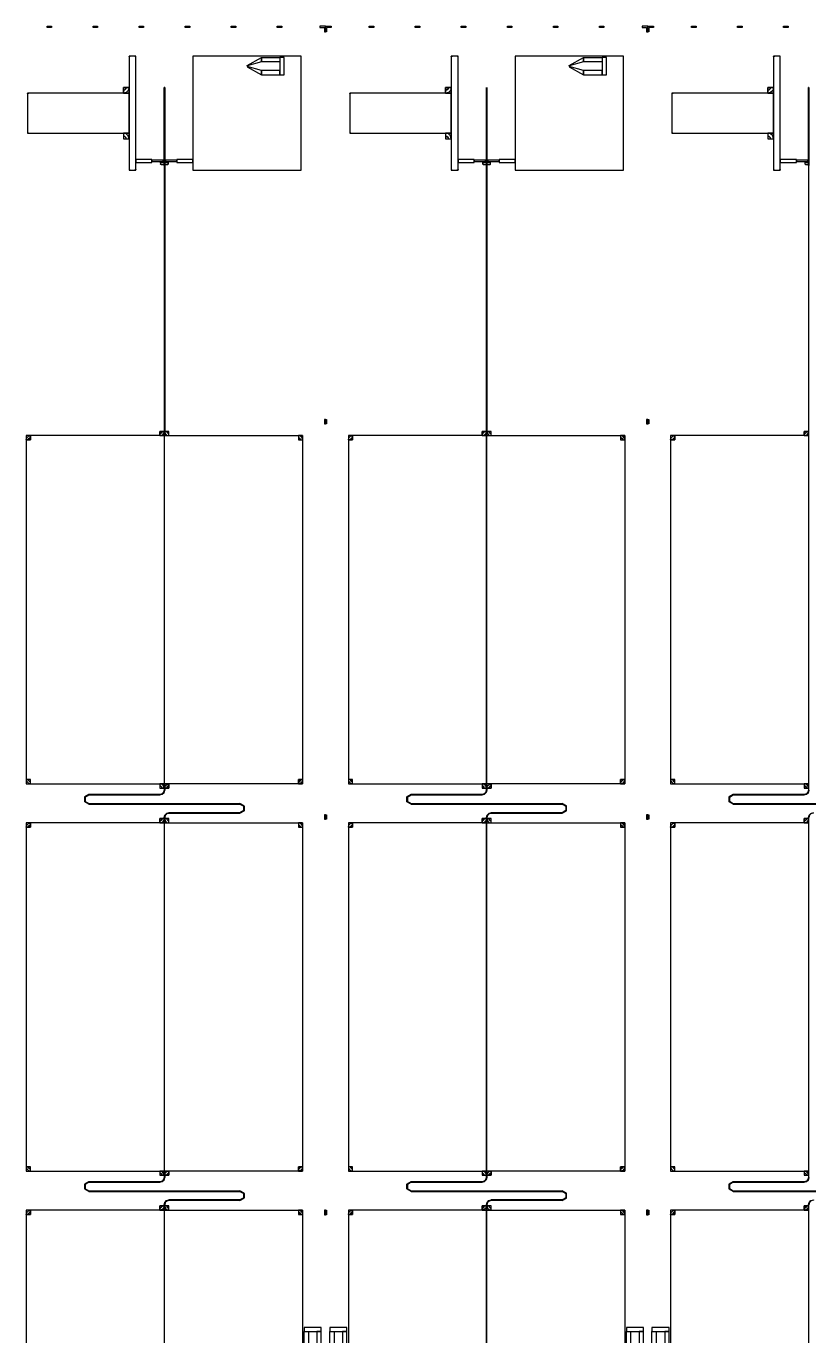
# Model space of a CAD drawing. Extents: x -50899 to 50899, y -48295 to 50898.
# Drawn here: x -13724 to 0, y 1302 to 24250 of the extents above; entities that cross this region are included whole.
import ezdxf

# ---------------------------------------------------------------- set-up
doc = ezdxf.new("R2010")
doc.units = 0

# ---------------------------------------------------------------- blocks, each defined once
blk = doc.blocks.new('C1E')
for points in [[(667, 48400), (747, 48400), (747, 48380), (667, 48380), (667, 48400)], [(1474, 48400), (1554, 48400), (1554, 48380), (1474, 48380), (1474, 48400)], [(2281, 48400), (2361, 48400), (2361, 48380), (2281, 48380), (2281, 48400)], [(3089, 48400), (3169, 48400), (3169, 48380), (3089, 48380), (3089, 48400)], [(3896, 48400), (3976, 48400), (3976, 48380), (3896, 48380), (3896, 48400)], [(4703, 48400), (4783, 48400), (4783, 48380), (4703, 48380), (4703, 48400)], [(5550, 48400), (5450, 48400), (5450, 48380), (5530, 48380), (5530, 48300), (5550, 48300), (5550, 48400)], [(2225, 47876), (2105, 47876), (2105, 45876), (2225, 45876), (2225, 47876)], [(2105, 47876), (2105, 47866), (2115, 47866), (2115, 47876), (2105, 47876)], [(2105, 47866), (2106, 47871), (2110, 47875), (2115, 47876), (2115, 47871), (2112, 47870), (2111, 47868), (2110, 47866), (2105, 47866)], [(2110, 47866), (2111, 47868), (2112, 47870), (2115, 47871), (2115, 47866), (2115, 47866), (2115, 47866), (2115, 47866), (2110, 47866)], [(2215, 47876), (2215, 47866), (2225, 47866), (2225, 47876), (2215, 47876)], [(2225, 47866), (2224, 47871), (2220, 47875), (2215, 47876), (2215, 47871), (2218, 47870), (2219, 47868), (2220, 47866), (2225, 47866)], [(2220, 47866), (2219, 47868), (2218, 47870), (2215, 47871), (2215, 47866), (2215, 47866), (2215, 47866), (2215, 47866), (2220, 47866)], [(3225, 45876), (5125, 45876), (5125, 47876), (3225, 47876), (3225, 45876)], [(4425, 47775), (4175, 47705), (4175, 47710), (4425, 47850), (4425, 47775)], [(4425, 47775), (4175, 47705), (4175, 47710), (4425, 47850), (4425, 47775)], [(4750, 47775), (4425, 47775), (4425, 47850), (4750, 47850), (4750, 47775)], [(4750, 47775), (4425, 47775), (4425, 47850), (4750, 47850), (4750, 47775)], [(4825, 47850), (4750, 47850), (4750, 47550), (4825, 47550), (4825, 47850)], [(4825, 47850), (4750, 47850), (4750, 47550), (4825, 47550), (4825, 47850)], [(4425, 47625), (4175, 47695), (4175, 47690), (4425, 47550), (4425, 47625)], [(4425, 47625), (4175, 47695), (4175, 47690), (4425, 47550), (4425, 47625)], [(4750, 47625), (4425, 47625), (4425, 47550), (4750, 47550), (4750, 47625)], [(4750, 47625), (4425, 47625), (4425, 47550), (4750, 47550), (4750, 47625)], [(2105, 47226), (2105, 47326), (2005, 47326), (2005, 47226), (2105, 47226)], [(2105, 47326), (2092, 47276), (2055, 47239), (2005, 47226), (2005, 47276), (2030, 47283), (2048, 47301), (2055, 47326), (2105, 47326)], [(2055, 47326), (2048, 47301), (2030, 47283), (2005, 47276), (2005, 47326), (2005, 47326), (2005, 47326), (2005, 47326), (2055, 47326)], [(2724, 41225), (2724, 47325), (2721, 47325), (2721, 41225), (2724, 41225)], [(2724, 47325), (2724, 45960), (2721, 45960), (2721, 47325), (2724, 47325)], [(2727, 41225), (2727, 47325), (2730, 47325), (2730, 41225), (2727, 41225)], [(2727, 47325), (2727, 45960), (2730, 45960), (2730, 47325), (2727, 47325)], [(2105, 47226), (325, 47226), (325, 46526), (2105, 46526), (2105, 47226)], [(325, 47226), (325, 47216), (335, 47216), (335, 47226), (325, 47226)], [(325, 47216), (326, 47221), (330, 47225), (335, 47226), (335, 47221), (332, 47220), (331, 47218), (330, 47216), (325, 47216)], [(330, 47216), (331, 47218), (332, 47220), (335, 47221), (335, 47216), (335, 47216), (335, 47216), (335, 47216), (330, 47216)], [(335, 46526), (335, 46536), (325, 46536), (325, 46526), (335, 46526)], [(325, 46536), (326, 46531), (330, 46527), (335, 46526), (335, 46531), (332, 46532), (331, 46534), (330, 46536), (325, 46536)], [(330, 46536), (331, 46534), (332, 46532), (335, 46531), (335, 46536), (335, 46536), (335, 46536), (335, 46536), (330, 46536)], [(2005, 46526), (2005, 46426), (2105, 46426), (2105, 46526), (2005, 46526)], [(2105, 46426), (2092, 46476), (2055, 46513), (2005, 46526), (2005, 46476), (2030, 46469), (2048, 46451), (2055, 46426), (2105, 46426)], [(2055, 46426), (2048, 46451), (2030, 46469), (2005, 46476), (2005, 46426), (2005, 46426), (2005, 46426), (2005, 46426), (2055, 46426)], [(2230, 46064), (2230, 46069), (2225, 46069), (2225, 46064), (2230, 46064)], [(2225, 46069), (2226, 46066), (2228, 46065), (2230, 46064), (2230, 46066), (2229, 46067), (2228, 46068), (2228, 46069), (2225, 46069)], [(2506, 46064), (2225, 46064), (2225, 46014), (2506, 46014), (2506, 46064)], [(2225, 46014), (2225, 46009), (2230, 46009), (2230, 46014), (2225, 46014)], [(2225, 46009), (2226, 46012), (2228, 46013), (2230, 46014), (2230, 46012), (2229, 46011), (2228, 46010), (2228, 46009), (2225, 46009)], [(2228, 46069), (2228, 46068), (2229, 46067), (2230, 46066), (2230, 46069), (2230, 46069), (2230, 46069), (2230, 46069), (2228, 46069)], [(2228, 46009), (2228, 46010), (2229, 46011), (2230, 46012), (2230, 46009), (2230, 46009), (2230, 46009), (2230, 46009), (2228, 46009)], [(2500, 46064), (2500, 46059), (2506, 46059), (2506, 46064), (2500, 46064)], [(2506, 46059), (2505, 46062), (2503, 46063), (2500, 46064), (2500, 46062), (2502, 46061), (2503, 46060), (2503, 46059), (2506, 46059)], [(2503, 46059), (2503, 46060), (2502, 46061), (2500, 46062), (2500, 46059), (2500, 46059), (2500, 46059), (2500, 46059), (2503, 46059)], [(2506, 46014), (2506, 46019), (2500, 46019), (2500, 46014), (2506, 46014)], [(2506, 46019), (2505, 46016), (2503, 46015), (2500, 46014), (2500, 46016), (2502, 46017), (2503, 46018), (2503, 46019), (2506, 46019)], [(2503, 46019), (2503, 46018), (2502, 46017), (2500, 46016), (2500, 46019), (2500, 46019), (2500, 46019), (2500, 46019), (2503, 46019)], [(2510, 46050), (2510, 46055), (2506, 46055), (2506, 46050), (2510, 46050)], [(2506, 46055), (2506, 46052), (2508, 46051), (2510, 46050), (2510, 46052), (2509, 46053), (2508, 46054), (2508, 46055), (2506, 46055)], [(2706, 46050), (2506, 46050), (2506, 46028), (2706, 46028), (2706, 46050)], [(2506, 46028), (2506, 46023), (2510, 46023), (2510, 46028), (2506, 46028)], [(2506, 46023), (2506, 46026), (2508, 46027), (2510, 46028), (2510, 46026), (2509, 46025), (2508, 46024), (2508, 46023), (2506, 46023)], [(2508, 46055), (2508, 46054), (2509, 46053), (2510, 46052), (2510, 46055), (2510, 46055), (2510, 46055), (2510, 46055), (2508, 46055)], [(2508, 46023), (2508, 46024), (2509, 46025), (2510, 46026), (2510, 46023), (2510, 46023), (2510, 46023), (2510, 46023), (2508, 46023)], [(2657, 46005), (2659, 46014), (2665, 46020), (2674, 46022), (2674, 46020), (2666, 46018), (2661, 46013), (2659, 46005), (2657, 46005)], [(2660, 45990), (2660, 46005), (2657, 46005), (2657, 45990), (2660, 45990)], [(2674, 45974), (2665, 45976), (2659, 45982), (2657, 45990), (2659, 45990), (2661, 45983), (2666, 45977), (2674, 45975), (2674, 45974)], [(2659, 46005), (2661, 46013), (2666, 46018), (2674, 46020), (2674, 46019), (2667, 46017), (2662, 46012), (2660, 46005), (2659, 46005)], [(2674, 45975), (2666, 45977), (2661, 45983), (2659, 45990), (2660, 45990), (2662, 45984), (2667, 45979), (2674, 45977), (2674, 45975)], [(2674, 46019), (2725, 46019), (2725, 46022), (2674, 46022), (2674, 46019)], [(2707, 45977), (2674, 45977), (2674, 45974), (2707, 45974), (2707, 45977)], [(2724, 45960), (2721, 45969), (2715, 45975), (2707, 45977), (2707, 45975), (2715, 45973), (2720, 45968), (2722, 45960), (2724, 45960)], [(2722, 45960), (2720, 45968), (2715, 45973), (2707, 45975), (2707, 45974), (2714, 45972), (2719, 45967), (2721, 45960), (2722, 45960)], [(2725, 46019), (2777, 46019), (2777, 46022), (2725, 46022), (2725, 46019)], [(2727, 45960), (2729, 45969), (2735, 45975), (2743, 45977), (2743, 45975), (2736, 45973), (2730, 45968), (2728, 45960), (2727, 45960)], [(2728, 45960), (2730, 45968), (2736, 45973), (2743, 45975), (2743, 45974), (2736, 45972), (2731, 45967), (2730, 45960), (2728, 45960)], [(2743, 45974), (2777, 45974), (2777, 45977), (2743, 45977), (2743, 45974)], [(2744, 46028), (2944, 46028), (2944, 46050), (2744, 46050), (2744, 46028)], [(2793, 46005), (2791, 46014), (2785, 46020), (2777, 46022), (2777, 46020), (2784, 46018), (2789, 46013), (2792, 46005), (2793, 46005)], [(2792, 46005), (2789, 46013), (2784, 46018), (2777, 46020), (2777, 46019), (2783, 46017), (2788, 46012), (2790, 46005), (2792, 46005)], [(2777, 45974), (2785, 45976), (2791, 45982), (2793, 45990), (2792, 45990), (2789, 45983), (2784, 45977), (2777, 45975), (2777, 45974)], [(2777, 45975), (2784, 45977), (2789, 45983), (2792, 45990), (2790, 45990), (2788, 45984), (2783, 45979), (2777, 45977), (2777, 45975)], [(2793, 45990), (2793, 46005), (2790, 46005), (2790, 45990), (2793, 45990)], [(2944, 46014), (3225, 46014), (3225, 46064), (2944, 46064), (2944, 46014)], [(2115, 45876), (2115, 45886), (2105, 45886), (2105, 45876), (2115, 45876)], [(2105, 45886), (2106, 45881), (2110, 45877), (2115, 45876), (2115, 45881), (2112, 45882), (2111, 45884), (2110, 45886), (2105, 45886)], [(2110, 45886), (2111, 45884), (2112, 45882), (2115, 45881), (2115, 45886), (2115, 45886), (2115, 45886), (2115, 45886), (2110, 45886)], [(2225, 45876), (2225, 45886), (2215, 45886), (2215, 45876), (2225, 45876)], [(2225, 45886), (2224, 45881), (2220, 45877), (2215, 45876), (2215, 45881), (2218, 45882), (2219, 45884), (2220, 45886), (2225, 45886)], [(2220, 45886), (2219, 45884), (2218, 45882), (2215, 45881), (2215, 45886), (2215, 45886), (2215, 45886), (2215, 45886), (2220, 45886)], [(5550, 41431), (5550, 41511), (5530, 41511), (5530, 41431), (5550, 41431)], [(2724, 35125), (2724, 41225), (301, 41225), (301, 35125), (2724, 35125)], [(301, 41225), (301, 41150), (376, 41150), (376, 41225), (301, 41225)], [(301, 41150), (311, 41187), (339, 41215), (376, 41225), (376, 41187), (357, 41182), (344, 41168), (339, 41150), (301, 41150)], [(339, 41150), (344, 41168), (357, 41182), (376, 41187), (376, 41150), (376, 41150), (376, 41150), (376, 41150), (339, 41150)], [(2721, 41225), (2721, 41300), (2646, 41300), (2646, 41225), (2721, 41225)], [(2721, 41300), (2710, 41262), (2683, 41235), (2646, 41225), (2646, 41262), (2664, 41267), (2678, 41281), (2683, 41300), (2721, 41300)], [(2683, 41300), (2678, 41281), (2664, 41267), (2646, 41262), (2646, 41300), (2646, 41300), (2646, 41300), (2646, 41300), (2683, 41300)], [(2727, 35125), (2727, 41225), (5149, 41225), (5149, 35125), (2727, 35125)], [(2805, 41225), (2805, 41300), (2730, 41300), (2730, 41225), (2805, 41225)], [(2730, 41300), (2740, 41262), (2767, 41235), (2805, 41225), (2805, 41262), (2786, 41267), (2772, 41281), (2767, 41300), (2730, 41300)], [(2767, 41300), (2772, 41281), (2786, 41267), (2805, 41262), (2805, 41300), (2805, 41300), (2805, 41300), (2805, 41300), (2767, 41300)], [(5074, 41225), (5074, 41150), (5149, 41150), (5149, 41225), (5074, 41225)], [(5149, 41150), (5139, 41187), (5112, 41215), (5074, 41225), (5074, 41187), (5093, 41182), (5106, 41168), (5112, 41150), (5149, 41150)], [(5112, 41150), (5106, 41168), (5093, 41182), (5074, 41187), (5074, 41150), (5074, 41150), (5074, 41150), (5074, 41150), (5112, 41150)], [(376, 35125), (376, 35200), (301, 35200), (301, 35125), (376, 35125)], [(301, 35200), (311, 35162), (339, 35135), (376, 35125), (376, 35162), (357, 35167), (344, 35181), (339, 35200), (301, 35200)], [(339, 35200), (344, 35181), (357, 35167), (376, 35162), (376, 35200), (376, 35200), (376, 35200), (376, 35200), (339, 35200)], [(2646, 35125), (2646, 35050), (2721, 35050), (2721, 35125), (2646, 35125)], [(2721, 35050), (2710, 35087), (2683, 35115), (2646, 35125), (2646, 35087), (2664, 35082), (2678, 35068), (2683, 35050), (2721, 35050)], [(2724, 35014), (2724, 35125), (2721, 35125), (2721, 35014), (2724, 35014)], [(2727, 35014), (2727, 35125), (2730, 35125), (2730, 35014), (2727, 35014)], [(2730, 35125), (2730, 35050), (2805, 35050), (2805, 35125), (2730, 35125)], [(2730, 35050), (2740, 35087), (2767, 35115), (2805, 35125), (2805, 35087), (2786, 35082), (2772, 35068), (2767, 35050), (2730, 35050)], [(5149, 35125), (5149, 35200), (5074, 35200), (5074, 35125), (5149, 35125)], [(5149, 35200), (5139, 35162), (5112, 35135), (5074, 35125), (5074, 35162), (5093, 35167), (5106, 35181), (5112, 35200), (5149, 35200)], [(5112, 35200), (5106, 35181), (5093, 35167), (5074, 35162), (5074, 35200), (5074, 35200), (5074, 35200), (5074, 35200), (5112, 35200)], [(1400, 34769), (1327, 34811), (1327, 34896), (1400, 34938), (1400, 34935), (1329, 34894), (1329, 34813), (1400, 34772), (1400, 34769)], [(1400, 34775), (1332, 34814), (1332, 34893), (1400, 34932), (1400, 34929), (1335, 34891), (1335, 34816), (1400, 34778), (1400, 34775)], [(1400, 34935), (2645, 34935), (2645, 34938), (1400, 34938), (1400, 34935)], [(1400, 34932), (2645, 34932), (2645, 34929), (1400, 34929), (1400, 34932)], [(2645, 34929), (2687, 34941), (2718, 34971), (2730, 35014), (2727, 35014), (2716, 34973), (2686, 34943), (2645, 34932), (2645, 34929)], [(2645, 34935), (2684, 34946), (2713, 34974), (2724, 35014), (2721, 35014), (2710, 34976), (2683, 34948), (2645, 34938), (2645, 34935)], [(2683, 35050), (2678, 35068), (2664, 35082), (2646, 35087), (2646, 35050), (2646, 35050), (2646, 35050), (2646, 35050), (2683, 35050)], [(2767, 35050), (2772, 35068), (2786, 35082), (2805, 35087), (2805, 35050), (2805, 35050), (2805, 35050), (2805, 35050), (2767, 35050)], [(4050, 34775), (1400, 34775), (1400, 34778), (4050, 34778), (4050, 34775)], [(4050, 34772), (1400, 34772), (1400, 34769), (4050, 34769), (4050, 34772)], [(4050, 34609), (4123, 34651), (4123, 34736), (4050, 34778), (4050, 34775), (4121, 34734), (4121, 34653), (4050, 34612), (4050, 34609)], [(4050, 34615), (4118, 34654), (4118, 34733), (4050, 34772), (4050, 34769), (4115, 34731), (4115, 34656), (4050, 34618), (4050, 34615)], [(2724, 28339), (2724, 34439), (301, 34439), (301, 28339), (2724, 28339)], [(301, 34439), (301, 34364), (376, 34364), (376, 34439), (301, 34439)], [(301, 34364), (311, 34401), (339, 34429), (376, 34439), (376, 34401), (357, 34396), (344, 34382), (339, 34364), (301, 34364)], [(2721, 34439), (2721, 34514), (2646, 34514), (2646, 34439), (2721, 34439)], [(2721, 34514), (2710, 34476), (2683, 34449), (2646, 34439), (2646, 34476), (2664, 34481), (2678, 34495), (2683, 34514), (2721, 34514)], [(2683, 34514), (2678, 34495), (2664, 34481), (2646, 34476), (2646, 34514), (2646, 34514), (2646, 34514), (2646, 34514), (2683, 34514)], [(2721, 34534), (2732, 34576), (2763, 34607), (2805, 34618), (2805, 34615), (2764, 34604), (2734, 34574), (2724, 34534), (2721, 34534)], [(2724, 34439), (2724, 34534), (2721, 34534), (2721, 34439), (2724, 34439)], [(2727, 34534), (2737, 34573), (2766, 34602), (2805, 34612), (2805, 34609), (2767, 34599), (2740, 34571), (2730, 34534), (2727, 34534)], [(2727, 34439), (2727, 34534), (2730, 34534), (2730, 34439), (2727, 34439)], [(2727, 28339), (2727, 34439), (5149, 34439), (5149, 28339), (2727, 28339)], [(2805, 34439), (2805, 34514), (2730, 34514), (2730, 34439), (2805, 34439)], [(2730, 34514), (2740, 34476), (2767, 34449), (2805, 34439), (2805, 34476), (2786, 34481), (2772, 34495), (2767, 34514), (2730, 34514)], [(2767, 34514), (2772, 34495), (2786, 34481), (2805, 34476), (2805, 34514), (2805, 34514), (2805, 34514), (2805, 34514), (2767, 34514)], [(2805, 34615), (4050, 34615), (4050, 34618), (2805, 34618), (2805, 34615)], [(2805, 34612), (4050, 34612), (4050, 34609), (2805, 34609), (2805, 34612)], [(5074, 34439), (5074, 34364), (5149, 34364), (5149, 34439), (5074, 34439)], [(5149, 34364), (5139, 34401), (5112, 34429), (5074, 34439), (5074, 34401), (5093, 34396), (5106, 34382), (5112, 34364), (5149, 34364)], [(5550, 34503), (5550, 34583), (5530, 34583), (5530, 34503), (5550, 34503)], [(339, 34364), (344, 34382), (357, 34396), (376, 34401), (376, 34364), (376, 34364), (376, 34364), (376, 34364), (339, 34364)], [(5112, 34364), (5106, 34382), (5093, 34396), (5074, 34401), (5074, 34364), (5074, 34364), (5074, 34364), (5074, 34364), (5112, 34364)], [(376, 28339), (376, 28414), (301, 28414), (301, 28339), (376, 28339)], [(301, 28414), (311, 28376), (339, 28349), (376, 28339), (376, 28376), (357, 28381), (344, 28395), (339, 28414), (301, 28414)], [(339, 28414), (344, 28395), (357, 28381), (376, 28376), (376, 28414), (376, 28414), (376, 28414), (376, 28414), (339, 28414)], [(2645, 28143), (2687, 28155), (2718, 28185), (2730, 28228), (2727, 28228), (2716, 28187), (2686, 28157), (2645, 28146), (2645, 28143)], [(2645, 28149), (2684, 28160), (2713, 28188), (2724, 28228), (2721, 28228), (2710, 28190), (2683, 28162), (2645, 28152), (2645, 28149)], [(2646, 28339), (2646, 28264), (2721, 28264), (2721, 28339), (2646, 28339)], [(2721, 28264), (2710, 28301), (2683, 28329), (2646, 28339), (2646, 28301), (2664, 28296), (2678, 28282), (2683, 28264), (2721, 28264)], [(2683, 28264), (2678, 28282), (2664, 28296), (2646, 28301), (2646, 28264), (2646, 28264), (2646, 28264), (2646, 28264), (2683, 28264)], [(2724, 28228), (2724, 28339), (2721, 28339), (2721, 28228), (2724, 28228)], [(2727, 28228), (2727, 28339), (2730, 28339), (2730, 28228), (2727, 28228)], [(2730, 28339), (2730, 28264), (2805, 28264), (2805, 28339), (2730, 28339)], [(2730, 28264), (2740, 28301), (2767, 28329), (2805, 28339), (2805, 28301), (2786, 28296), (2772, 28282), (2767, 28264), (2730, 28264)], [(2767, 28264), (2772, 28282), (2786, 28296), (2805, 28301), (2805, 28264), (2805, 28264), (2805, 28264), (2805, 28264), (2767, 28264)], [(5149, 28339), (5149, 28414), (5074, 28414), (5074, 28339), (5149, 28339)], [(5149, 28414), (5139, 28376), (5112, 28349), (5074, 28339), (5074, 28376), (5093, 28381), (5106, 28395), (5112, 28414), (5149, 28414)], [(5112, 28414), (5106, 28395), (5093, 28381), (5074, 28376), (5074, 28414), (5074, 28414), (5074, 28414), (5074, 28414), (5112, 28414)], [(1400, 27983), (1327, 28025), (1327, 28110), (1400, 28152), (1400, 28149), (1329, 28108), (1329, 28027), (1400, 27986), (1400, 27983)], [(1400, 27989), (1332, 28028), (1332, 28107), (1400, 28146), (1400, 28143), (1335, 28105), (1335, 28030), (1400, 27992), (1400, 27989)], [(1400, 28149), (2645, 28149), (2645, 28152), (1400, 28152), (1400, 28149)], [(1400, 28146), (2645, 28146), (2645, 28143), (1400, 28143), (1400, 28146)], [(4050, 27989), (1400, 27989), (1400, 27992), (4050, 27992), (4050, 27989)], [(4050, 27986), (1400, 27986), (1400, 27983), (4050, 27983), (4050, 27986)], [(2721, 27748), (2732, 27790), (2763, 27821), (2805, 27832), (2805, 27829), (2764, 27818), (2734, 27788), (2724, 27748), (2721, 27748)], [(2727, 27748), (2737, 27787), (2766, 27816), (2805, 27826), (2805, 27823), (2767, 27813), (2740, 27785), (2730, 27748), (2727, 27748)], [(2805, 27829), (4050, 27829), (4050, 27832), (2805, 27832), (2805, 27829)], [(2805, 27826), (4050, 27826), (4050, 27823), (2805, 27823), (2805, 27826)], [(4050, 27823), (4123, 27865), (4123, 27950), (4050, 27992), (4050, 27989), (4121, 27948), (4121, 27867), (4050, 27826), (4050, 27823)], [(4050, 27829), (4118, 27868), (4118, 27947), (4050, 27986), (4050, 27983), (4115, 27945), (4115, 27870), (4050, 27832), (4050, 27829)], [(2724, 21553), (2724, 27653), (301, 27653), (301, 21553), (2724, 21553)], [(301, 27653), (301, 27578), (376, 27578), (376, 27653), (301, 27653)], [(301, 27578), (311, 27615), (339, 27643), (376, 27653), (376, 27615), (357, 27610), (344, 27596), (339, 27578), (301, 27578)], [(339, 27578), (344, 27596), (357, 27610), (376, 27615), (376, 27578), (376, 27578), (376, 27578), (376, 27578), (339, 27578)], [(2721, 27653), (2721, 27728), (2646, 27728), (2646, 27653), (2721, 27653)], [(2721, 27728), (2710, 27690), (2683, 27663), (2646, 27653), (2646, 27690), (2664, 27695), (2678, 27709), (2683, 27728), (2721, 27728)], [(2683, 27728), (2678, 27709), (2664, 27695), (2646, 27690), (2646, 27728), (2646, 27728), (2646, 27728), (2646, 27728), (2683, 27728)], [(2724, 27653), (2724, 27748), (2721, 27748), (2721, 27653), (2724, 27653)], [(2727, 27653), (2727, 27748), (2730, 27748), (2730, 27653), (2727, 27653)], [(2727, 21553), (2727, 27653), (5149, 27653), (5149, 21553), (2727, 21553)], [(2805, 27653), (2805, 27728), (2730, 27728), (2730, 27653), (2805, 27653)], [(2730, 27728), (2740, 27690), (2767, 27663), (2805, 27653), (2805, 27690), (2786, 27695), (2772, 27709), (2767, 27728), (2730, 27728)], [(2767, 27728), (2772, 27709), (2786, 27695), (2805, 27690), (2805, 27728), (2805, 27728), (2805, 27728), (2805, 27728), (2767, 27728)], [(5074, 27653), (5074, 27578), (5149, 27578), (5149, 27653), (5074, 27653)], [(5149, 27578), (5139, 27615), (5112, 27643), (5074, 27653), (5074, 27615), (5093, 27610), (5106, 27596), (5112, 27578), (5149, 27578)], [(5112, 27578), (5106, 27596), (5093, 27610), (5074, 27615), (5074, 27578), (5074, 27578), (5074, 27578), (5074, 27578), (5112, 27578)], [(5550, 27574), (5550, 27654), (5530, 27654), (5530, 27574), (5550, 27574)], [(5175, 25600), (5175, 25525), (5475, 25525), (5475, 25600), (5175, 25600)], [(5175, 25600), (5175, 25525), (5475, 25525), (5475, 25600), (5175, 25600)], [(5250, 25525), (5250, 25200), (5175, 25200), (5175, 25525), (5250, 25525)], [(5250, 25525), (5250, 25200), (5175, 25200), (5175, 25525), (5250, 25525)], [(5400, 25525), (5400, 25200), (5475, 25200), (5475, 25525), (5400, 25525)], [(5400, 25525), (5400, 25200), (5475, 25200), (5475, 25525), (5400, 25525)]]:
    blk.add_lwpolyline(points)
blk = doc.blocks.new('C1F')
for points in [[(-100, 48400), (0, 48400), (0, 48380), (-80, 48380), (-80, 48300), (-100, 48300), (-100, 48400)], [(667, 48400), (747, 48400), (747, 48380), (667, 48380), (667, 48400)], [(1474, 48400), (1554, 48400), (1554, 48380), (1474, 48380), (1474, 48400)], [(2281, 48400), (2361, 48400), (2361, 48380), (2281, 48380), (2281, 48400)], [(3089, 48400), (3169, 48400), (3169, 48380), (3089, 48380), (3089, 48400)], [(3896, 48400), (3976, 48400), (3976, 48380), (3896, 48380), (3896, 48400)], [(4703, 48400), (4783, 48400), (4783, 48380), (4703, 48380), (4703, 48400)], [(5550, 48400), (5450, 48400), (5450, 48380), (5530, 48380), (5530, 48300), (5550, 48300), (5550, 48400)], [(2225, 47876), (2105, 47876), (2105, 45876), (2225, 45876), (2225, 47876)], [(2105, 47876), (2105, 47866), (2115, 47866), (2115, 47876), (2105, 47876)], [(2105, 47866), (2106, 47871), (2110, 47875), (2115, 47876), (2115, 47871), (2112, 47870), (2111, 47868), (2110, 47866), (2105, 47866)], [(2110, 47866), (2111, 47868), (2112, 47870), (2115, 47871), (2115, 47866), (2115, 47866), (2115, 47866), (2115, 47866), (2110, 47866)], [(2215, 47876), (2215, 47866), (2225, 47866), (2225, 47876), (2215, 47876)], [(2225, 47866), (2224, 47871), (2220, 47875), (2215, 47876), (2215, 47871), (2218, 47870), (2219, 47868), (2220, 47866), (2225, 47866)], [(2220, 47866), (2219, 47868), (2218, 47870), (2215, 47871), (2215, 47866), (2215, 47866), (2215, 47866), (2215, 47866), (2220, 47866)], [(3225, 45876), (5125, 45876), (5125, 47876), (3225, 47876), (3225, 45876)], [(4425, 47775), (4175, 47705), (4175, 47710), (4425, 47850), (4425, 47775)], [(4425, 47775), (4175, 47705), (4175, 47710), (4425, 47850), (4425, 47775)], [(4750, 47775), (4425, 47775), (4425, 47850), (4750, 47850), (4750, 47775)], [(4750, 47775), (4425, 47775), (4425, 47850), (4750, 47850), (4750, 47775)], [(4825, 47850), (4750, 47850), (4750, 47550), (4825, 47550), (4825, 47850)], [(4825, 47850), (4750, 47850), (4750, 47550), (4825, 47550), (4825, 47850)], [(4425, 47625), (4175, 47695), (4175, 47690), (4425, 47550), (4425, 47625)], [(4425, 47625), (4175, 47695), (4175, 47690), (4425, 47550), (4425, 47625)], [(4750, 47625), (4425, 47625), (4425, 47550), (4750, 47550), (4750, 47625)], [(4750, 47625), (4425, 47625), (4425, 47550), (4750, 47550), (4750, 47625)], [(2105, 47226), (2105, 47326), (2005, 47326), (2005, 47226), (2105, 47226)], [(2105, 47326), (2092, 47276), (2055, 47239), (2005, 47226), (2005, 47276), (2030, 47283), (2048, 47301), (2055, 47326), (2105, 47326)], [(2055, 47326), (2048, 47301), (2030, 47283), (2005, 47276), (2005, 47326), (2005, 47326), (2005, 47326), (2005, 47326), (2055, 47326)], [(2724, 41225), (2724, 47325), (2721, 47325), (2721, 41225), (2724, 41225)], [(2724, 47325), (2724, 45960), (2721, 45960), (2721, 47325), (2724, 47325)], [(2727, 41225), (2727, 47325), (2730, 47325), (2730, 41225), (2727, 41225)], [(2727, 47325), (2727, 45960), (2730, 45960), (2730, 47325), (2727, 47325)], [(2105, 47226), (325, 47226), (325, 46526), (2105, 46526), (2105, 47226)], [(325, 47226), (325, 47216), (335, 47216), (335, 47226), (325, 47226)], [(325, 47216), (326, 47221), (330, 47225), (335, 47226), (335, 47221), (332, 47220), (331, 47218), (330, 47216), (325, 47216)], [(330, 47216), (331, 47218), (332, 47220), (335, 47221), (335, 47216), (335, 47216), (335, 47216), (335, 47216), (330, 47216)], [(335, 46526), (335, 46536), (325, 46536), (325, 46526), (335, 46526)], [(325, 46536), (326, 46531), (330, 46527), (335, 46526), (335, 46531), (332, 46532), (331, 46534), (330, 46536), (325, 46536)], [(330, 46536), (331, 46534), (332, 46532), (335, 46531), (335, 46536), (335, 46536), (335, 46536), (335, 46536), (330, 46536)], [(2005, 46526), (2005, 46426), (2105, 46426), (2105, 46526), (2005, 46526)], [(2105, 46426), (2092, 46476), (2055, 46513), (2005, 46526), (2005, 46476), (2030, 46469), (2048, 46451), (2055, 46426), (2105, 46426)], [(2055, 46426), (2048, 46451), (2030, 46469), (2005, 46476), (2005, 46426), (2005, 46426), (2005, 46426), (2005, 46426), (2055, 46426)], [(2230, 46064), (2230, 46069), (2225, 46069), (2225, 46064), (2230, 46064)], [(2225, 46069), (2226, 46066), (2228, 46065), (2230, 46064), (2230, 46066), (2229, 46067), (2228, 46068), (2228, 46069), (2225, 46069)], [(2506, 46064), (2225, 46064), (2225, 46014), (2506, 46014), (2506, 46064)], [(2225, 46014), (2225, 46009), (2230, 46009), (2230, 46014), (2225, 46014)], [(2225, 46009), (2226, 46012), (2228, 46013), (2230, 46014), (2230, 46012), (2229, 46011), (2228, 46010), (2228, 46009), (2225, 46009)], [(2228, 46069), (2228, 46068), (2229, 46067), (2230, 46066), (2230, 46069), (2230, 46069), (2230, 46069), (2230, 46069), (2228, 46069)], [(2228, 46009), (2228, 46010), (2229, 46011), (2230, 46012), (2230, 46009), (2230, 46009), (2230, 46009), (2230, 46009), (2228, 46009)], [(2500, 46064), (2500, 46059), (2506, 46059), (2506, 46064), (2500, 46064)], [(2506, 46059), (2505, 46062), (2503, 46063), (2500, 46064), (2500, 46062), (2502, 46061), (2503, 46060), (2503, 46059), (2506, 46059)], [(2503, 46059), (2503, 46060), (2502, 46061), (2500, 46062), (2500, 46059), (2500, 46059), (2500, 46059), (2500, 46059), (2503, 46059)], [(2506, 46014), (2506, 46019), (2500, 46019), (2500, 46014), (2506, 46014)], [(2506, 46019), (2505, 46016), (2503, 46015), (2500, 46014), (2500, 46016), (2502, 46017), (2503, 46018), (2503, 46019), (2506, 46019)], [(2503, 46019), (2503, 46018), (2502, 46017), (2500, 46016), (2500, 46019), (2500, 46019), (2500, 46019), (2500, 46019), (2503, 46019)], [(2510, 46050), (2510, 46055), (2506, 46055), (2506, 46050), (2510, 46050)], [(2506, 46055), (2506, 46052), (2508, 46051), (2510, 46050), (2510, 46052), (2509, 46053), (2508, 46054), (2508, 46055), (2506, 46055)], [(2706, 46050), (2506, 46050), (2506, 46028), (2706, 46028), (2706, 46050)], [(2506, 46028), (2506, 46023), (2510, 46023), (2510, 46028), (2506, 46028)], [(2506, 46023), (2506, 46026), (2508, 46027), (2510, 46028), (2510, 46026), (2509, 46025), (2508, 46024), (2508, 46023), (2506, 46023)], [(2508, 46055), (2508, 46054), (2509, 46053), (2510, 46052), (2510, 46055), (2510, 46055), (2510, 46055), (2510, 46055), (2508, 46055)], [(2508, 46023), (2508, 46024), (2509, 46025), (2510, 46026), (2510, 46023), (2510, 46023), (2510, 46023), (2510, 46023), (2508, 46023)], [(2657, 46005), (2659, 46014), (2665, 46020), (2674, 46022), (2674, 46020), (2666, 46018), (2661, 46013), (2659, 46005), (2657, 46005)], [(2660, 45990), (2660, 46005), (2657, 46005), (2657, 45990), (2660, 45990)], [(2674, 45974), (2665, 45976), (2659, 45982), (2657, 45990), (2659, 45990), (2661, 45983), (2666, 45977), (2674, 45975), (2674, 45974)], [(2659, 46005), (2661, 46013), (2666, 46018), (2674, 46020), (2674, 46019), (2667, 46017), (2662, 46012), (2660, 46005), (2659, 46005)], [(2674, 45975), (2666, 45977), (2661, 45983), (2659, 45990), (2660, 45990), (2662, 45984), (2667, 45979), (2674, 45977), (2674, 45975)], [(2674, 46019), (2725, 46019), (2725, 46022), (2674, 46022), (2674, 46019)], [(2707, 45977), (2674, 45977), (2674, 45974), (2707, 45974), (2707, 45977)], [(2724, 45960), (2721, 45969), (2715, 45975), (2707, 45977), (2707, 45975), (2715, 45973), (2720, 45968), (2722, 45960), (2724, 45960)], [(2722, 45960), (2720, 45968), (2715, 45973), (2707, 45975), (2707, 45974), (2714, 45972), (2719, 45967), (2721, 45960), (2722, 45960)], [(2725, 46019), (2777, 46019), (2777, 46022), (2725, 46022), (2725, 46019)], [(2727, 45960), (2729, 45969), (2735, 45975), (2743, 45977), (2743, 45975), (2736, 45973), (2730, 45968), (2728, 45960), (2727, 45960)], [(2728, 45960), (2730, 45968), (2736, 45973), (2743, 45975), (2743, 45974), (2736, 45972), (2731, 45967), (2730, 45960), (2728, 45960)], [(2743, 45974), (2777, 45974), (2777, 45977), (2743, 45977), (2743, 45974)], [(2744, 46028), (2944, 46028), (2944, 46050), (2744, 46050), (2744, 46028)], [(2793, 46005), (2791, 46014), (2785, 46020), (2777, 46022), (2777, 46020), (2784, 46018), (2789, 46013), (2792, 46005), (2793, 46005)], [(2792, 46005), (2789, 46013), (2784, 46018), (2777, 46020), (2777, 46019), (2783, 46017), (2788, 46012), (2790, 46005), (2792, 46005)], [(2777, 45974), (2785, 45976), (2791, 45982), (2793, 45990), (2792, 45990), (2789, 45983), (2784, 45977), (2777, 45975), (2777, 45974)], [(2777, 45975), (2784, 45977), (2789, 45983), (2792, 45990), (2790, 45990), (2788, 45984), (2783, 45979), (2777, 45977), (2777, 45975)], [(2793, 45990), (2793, 46005), (2790, 46005), (2790, 45990), (2793, 45990)], [(2944, 46014), (3225, 46014), (3225, 46064), (2944, 46064), (2944, 46014)], [(2115, 45876), (2115, 45886), (2105, 45886), (2105, 45876), (2115, 45876)], [(2105, 45886), (2106, 45881), (2110, 45877), (2115, 45876), (2115, 45881), (2112, 45882), (2111, 45884), (2110, 45886), (2105, 45886)], [(2110, 45886), (2111, 45884), (2112, 45882), (2115, 45881), (2115, 45886), (2115, 45886), (2115, 45886), (2115, 45886), (2110, 45886)], [(2225, 45876), (2225, 45886), (2215, 45886), (2215, 45876), (2225, 45876)], [(2225, 45886), (2224, 45881), (2220, 45877), (2215, 45876), (2215, 45881), (2218, 45882), (2219, 45884), (2220, 45886), (2225, 45886)], [(2220, 45886), (2219, 45884), (2218, 45882), (2215, 45881), (2215, 45886), (2215, 45886), (2215, 45886), (2215, 45886), (2220, 45886)], [(-100, 41431), (-100, 41511), (-80, 41511), (-80, 41431), (-100, 41431)], [(5550, 41431), (5550, 41511), (5530, 41511), (5530, 41431), (5550, 41431)], [(2724, 35125), (2724, 41225), (301, 41225), (301, 35125), (2724, 35125)], [(301, 41225), (301, 41150), (376, 41150), (376, 41225), (301, 41225)], [(301, 41150), (311, 41187), (339, 41215), (376, 41225), (376, 41187), (357, 41182), (344, 41168), (339, 41150), (301, 41150)], [(339, 41150), (344, 41168), (357, 41182), (376, 41187), (376, 41150), (376, 41150), (376, 41150), (376, 41150), (339, 41150)], [(2721, 41225), (2721, 41300), (2646, 41300), (2646, 41225), (2721, 41225)], [(2721, 41300), (2710, 41262), (2683, 41235), (2646, 41225), (2646, 41262), (2664, 41267), (2678, 41281), (2683, 41300), (2721, 41300)], [(2683, 41300), (2678, 41281), (2664, 41267), (2646, 41262), (2646, 41300), (2646, 41300), (2646, 41300), (2646, 41300), (2683, 41300)], [(2727, 35125), (2727, 41225), (5149, 41225), (5149, 35125), (2727, 35125)], [(2805, 41225), (2805, 41300), (2730, 41300), (2730, 41225), (2805, 41225)], [(2730, 41300), (2740, 41262), (2767, 41235), (2805, 41225), (2805, 41262), (2786, 41267), (2772, 41281), (2767, 41300), (2730, 41300)], [(2767, 41300), (2772, 41281), (2786, 41267), (2805, 41262), (2805, 41300), (2805, 41300), (2805, 41300), (2805, 41300), (2767, 41300)], [(5074, 41225), (5074, 41150), (5149, 41150), (5149, 41225), (5074, 41225)], [(5149, 41150), (5139, 41187), (5112, 41215), (5074, 41225), (5074, 41187), (5093, 41182), (5106, 41168), (5112, 41150), (5149, 41150)], [(5112, 41150), (5106, 41168), (5093, 41182), (5074, 41187), (5074, 41150), (5074, 41150), (5074, 41150), (5074, 41150), (5112, 41150)], [(376, 35125), (376, 35200), (301, 35200), (301, 35125), (376, 35125)], [(301, 35200), (311, 35162), (339, 35135), (376, 35125), (376, 35162), (357, 35167), (344, 35181), (339, 35200), (301, 35200)], [(339, 35200), (344, 35181), (357, 35167), (376, 35162), (376, 35200), (376, 35200), (376, 35200), (376, 35200), (339, 35200)], [(2646, 35125), (2646, 35050), (2721, 35050), (2721, 35125), (2646, 35125)], [(2721, 35050), (2710, 35087), (2683, 35115), (2646, 35125), (2646, 35087), (2664, 35082), (2678, 35068), (2683, 35050), (2721, 35050)], [(2724, 35014), (2724, 35125), (2721, 35125), (2721, 35014), (2724, 35014)], [(2727, 35014), (2727, 35125), (2730, 35125), (2730, 35014), (2727, 35014)], [(2730, 35125), (2730, 35050), (2805, 35050), (2805, 35125), (2730, 35125)], [(2730, 35050), (2740, 35087), (2767, 35115), (2805, 35125), (2805, 35087), (2786, 35082), (2772, 35068), (2767, 35050), (2730, 35050)], [(5149, 35125), (5149, 35200), (5074, 35200), (5074, 35125), (5149, 35125)], [(5149, 35200), (5139, 35162), (5112, 35135), (5074, 35125), (5074, 35162), (5093, 35167), (5106, 35181), (5112, 35200), (5149, 35200)], [(5112, 35200), (5106, 35181), (5093, 35167), (5074, 35162), (5074, 35200), (5074, 35200), (5074, 35200), (5074, 35200), (5112, 35200)], [(1400, 34769), (1327, 34811), (1327, 34896), (1400, 34938), (1400, 34935), (1329, 34894), (1329, 34813), (1400, 34772), (1400, 34769)], [(1400, 34775), (1332, 34814), (1332, 34893), (1400, 34932), (1400, 34929), (1335, 34891), (1335, 34816), (1400, 34778), (1400, 34775)], [(1400, 34935), (2645, 34935), (2645, 34938), (1400, 34938), (1400, 34935)], [(1400, 34932), (2645, 34932), (2645, 34929), (1400, 34929), (1400, 34932)], [(2645, 34929), (2687, 34941), (2718, 34971), (2730, 35014), (2727, 35014), (2716, 34973), (2686, 34943), (2645, 34932), (2645, 34929)], [(2645, 34935), (2684, 34946), (2713, 34974), (2724, 35014), (2721, 35014), (2710, 34976), (2683, 34948), (2645, 34938), (2645, 34935)], [(2683, 35050), (2678, 35068), (2664, 35082), (2646, 35087), (2646, 35050), (2646, 35050), (2646, 35050), (2646, 35050), (2683, 35050)], [(2767, 35050), (2772, 35068), (2786, 35082), (2805, 35087), (2805, 35050), (2805, 35050), (2805, 35050), (2805, 35050), (2767, 35050)], [(4050, 34775), (1400, 34775), (1400, 34778), (4050, 34778), (4050, 34775)], [(4050, 34772), (1400, 34772), (1400, 34769), (4050, 34769), (4050, 34772)], [(4050, 34609), (4123, 34651), (4123, 34736), (4050, 34778), (4050, 34775), (4121, 34734), (4121, 34653), (4050, 34612), (4050, 34609)], [(4050, 34615), (4118, 34654), (4118, 34733), (4050, 34772), (4050, 34769), (4115, 34731), (4115, 34656), (4050, 34618), (4050, 34615)], [(-100, 34503), (-100, 34583), (-80, 34583), (-80, 34503), (-100, 34503)], [(2724, 28339), (2724, 34439), (301, 34439), (301, 28339), (2724, 28339)], [(301, 34439), (301, 34364), (376, 34364), (376, 34439), (301, 34439)], [(301, 34364), (311, 34401), (339, 34429), (376, 34439), (376, 34401), (357, 34396), (344, 34382), (339, 34364), (301, 34364)], [(2721, 34439), (2721, 34514), (2646, 34514), (2646, 34439), (2721, 34439)], [(2721, 34514), (2710, 34476), (2683, 34449), (2646, 34439), (2646, 34476), (2664, 34481), (2678, 34495), (2683, 34514), (2721, 34514)], [(2683, 34514), (2678, 34495), (2664, 34481), (2646, 34476), (2646, 34514), (2646, 34514), (2646, 34514), (2646, 34514), (2683, 34514)], [(2721, 34534), (2732, 34576), (2763, 34607), (2805, 34618), (2805, 34615), (2764, 34604), (2734, 34574), (2724, 34534), (2721, 34534)], [(2724, 34439), (2724, 34534), (2721, 34534), (2721, 34439), (2724, 34439)], [(2727, 34534), (2737, 34573), (2766, 34602), (2805, 34612), (2805, 34609), (2767, 34599), (2740, 34571), (2730, 34534), (2727, 34534)], [(2727, 34439), (2727, 34534), (2730, 34534), (2730, 34439), (2727, 34439)], [(2727, 28339), (2727, 34439), (5149, 34439), (5149, 28339), (2727, 28339)], [(2805, 34439), (2805, 34514), (2730, 34514), (2730, 34439), (2805, 34439)], [(2730, 34514), (2740, 34476), (2767, 34449), (2805, 34439), (2805, 34476), (2786, 34481), (2772, 34495), (2767, 34514), (2730, 34514)], [(2767, 34514), (2772, 34495), (2786, 34481), (2805, 34476), (2805, 34514), (2805, 34514), (2805, 34514), (2805, 34514), (2767, 34514)], [(2805, 34615), (4050, 34615), (4050, 34618), (2805, 34618), (2805, 34615)], [(2805, 34612), (4050, 34612), (4050, 34609), (2805, 34609), (2805, 34612)], [(5074, 34439), (5074, 34364), (5149, 34364), (5149, 34439), (5074, 34439)], [(5149, 34364), (5139, 34401), (5112, 34429), (5074, 34439), (5074, 34401), (5093, 34396), (5106, 34382), (5112, 34364), (5149, 34364)], [(5550, 34503), (5550, 34583), (5530, 34583), (5530, 34503), (5550, 34503)], [(339, 34364), (344, 34382), (357, 34396), (376, 34401), (376, 34364), (376, 34364), (376, 34364), (376, 34364), (339, 34364)], [(5112, 34364), (5106, 34382), (5093, 34396), (5074, 34401), (5074, 34364), (5074, 34364), (5074, 34364), (5074, 34364), (5112, 34364)], [(376, 28339), (376, 28414), (301, 28414), (301, 28339), (376, 28339)], [(301, 28414), (311, 28376), (339, 28349), (376, 28339), (376, 28376), (357, 28381), (344, 28395), (339, 28414), (301, 28414)], [(339, 28414), (344, 28395), (357, 28381), (376, 28376), (376, 28414), (376, 28414), (376, 28414), (376, 28414), (339, 28414)], [(2645, 28143), (2687, 28155), (2718, 28185), (2730, 28228), (2727, 28228), (2716, 28187), (2686, 28157), (2645, 28146), (2645, 28143)], [(2645, 28149), (2684, 28160), (2713, 28188), (2724, 28228), (2721, 28228), (2710, 28190), (2683, 28162), (2645, 28152), (2645, 28149)], [(2646, 28339), (2646, 28264), (2721, 28264), (2721, 28339), (2646, 28339)], [(2721, 28264), (2710, 28301), (2683, 28329), (2646, 28339), (2646, 28301), (2664, 28296), (2678, 28282), (2683, 28264), (2721, 28264)], [(2683, 28264), (2678, 28282), (2664, 28296), (2646, 28301), (2646, 28264), (2646, 28264), (2646, 28264), (2646, 28264), (2683, 28264)], [(2724, 28228), (2724, 28339), (2721, 28339), (2721, 28228), (2724, 28228)], [(2727, 28228), (2727, 28339), (2730, 28339), (2730, 28228), (2727, 28228)], [(2730, 28339), (2730, 28264), (2805, 28264), (2805, 28339), (2730, 28339)], [(2730, 28264), (2740, 28301), (2767, 28329), (2805, 28339), (2805, 28301), (2786, 28296), (2772, 28282), (2767, 28264), (2730, 28264)], [(2767, 28264), (2772, 28282), (2786, 28296), (2805, 28301), (2805, 28264), (2805, 28264), (2805, 28264), (2805, 28264), (2767, 28264)], [(5149, 28339), (5149, 28414), (5074, 28414), (5074, 28339), (5149, 28339)], [(5149, 28414), (5139, 28376), (5112, 28349), (5074, 28339), (5074, 28376), (5093, 28381), (5106, 28395), (5112, 28414), (5149, 28414)], [(5112, 28414), (5106, 28395), (5093, 28381), (5074, 28376), (5074, 28414), (5074, 28414), (5074, 28414), (5074, 28414), (5112, 28414)], [(1400, 27983), (1327, 28025), (1327, 28110), (1400, 28152), (1400, 28149), (1329, 28108), (1329, 28027), (1400, 27986), (1400, 27983)], [(1400, 27989), (1332, 28028), (1332, 28107), (1400, 28146), (1400, 28143), (1335, 28105), (1335, 28030), (1400, 27992), (1400, 27989)], [(1400, 28149), (2645, 28149), (2645, 28152), (1400, 28152), (1400, 28149)], [(1400, 28146), (2645, 28146), (2645, 28143), (1400, 28143), (1400, 28146)], [(4050, 27989), (1400, 27989), (1400, 27992), (4050, 27992), (4050, 27989)], [(4050, 27986), (1400, 27986), (1400, 27983), (4050, 27983), (4050, 27986)], [(2721, 27748), (2732, 27790), (2763, 27821), (2805, 27832), (2805, 27829), (2764, 27818), (2734, 27788), (2724, 27748), (2721, 27748)], [(2727, 27748), (2737, 27787), (2766, 27816), (2805, 27826), (2805, 27823), (2767, 27813), (2740, 27785), (2730, 27748), (2727, 27748)], [(2805, 27829), (4050, 27829), (4050, 27832), (2805, 27832), (2805, 27829)], [(2805, 27826), (4050, 27826), (4050, 27823), (2805, 27823), (2805, 27826)], [(4050, 27823), (4123, 27865), (4123, 27950), (4050, 27992), (4050, 27989), (4121, 27948), (4121, 27867), (4050, 27826), (4050, 27823)], [(4050, 27829), (4118, 27868), (4118, 27947), (4050, 27986), (4050, 27983), (4115, 27945), (4115, 27870), (4050, 27832), (4050, 27829)], [(-100, 27574), (-100, 27654), (-80, 27654), (-80, 27574), (-100, 27574)], [(2724, 21553), (2724, 27653), (301, 27653), (301, 21553), (2724, 21553)], [(301, 27653), (301, 27578), (376, 27578), (376, 27653), (301, 27653)], [(301, 27578), (311, 27615), (339, 27643), (376, 27653), (376, 27615), (357, 27610), (344, 27596), (339, 27578), (301, 27578)], [(339, 27578), (344, 27596), (357, 27610), (376, 27615), (376, 27578), (376, 27578), (376, 27578), (376, 27578), (339, 27578)], [(2721, 27653), (2721, 27728), (2646, 27728), (2646, 27653), (2721, 27653)], [(2721, 27728), (2710, 27690), (2683, 27663), (2646, 27653), (2646, 27690), (2664, 27695), (2678, 27709), (2683, 27728), (2721, 27728)], [(2683, 27728), (2678, 27709), (2664, 27695), (2646, 27690), (2646, 27728), (2646, 27728), (2646, 27728), (2646, 27728), (2683, 27728)], [(2724, 27653), (2724, 27748), (2721, 27748), (2721, 27653), (2724, 27653)], [(2727, 27653), (2727, 27748), (2730, 27748), (2730, 27653), (2727, 27653)], [(2727, 21553), (2727, 27653), (5149, 27653), (5149, 21553), (2727, 21553)], [(2805, 27653), (2805, 27728), (2730, 27728), (2730, 27653), (2805, 27653)], [(2730, 27728), (2740, 27690), (2767, 27663), (2805, 27653), (2805, 27690), (2786, 27695), (2772, 27709), (2767, 27728), (2730, 27728)], [(2767, 27728), (2772, 27709), (2786, 27695), (2805, 27690), (2805, 27728), (2805, 27728), (2805, 27728), (2805, 27728), (2767, 27728)], [(5074, 27653), (5074, 27578), (5149, 27578), (5149, 27653), (5074, 27653)], [(5149, 27578), (5139, 27615), (5112, 27643), (5074, 27653), (5074, 27615), (5093, 27610), (5106, 27596), (5112, 27578), (5149, 27578)], [(5112, 27578), (5106, 27596), (5093, 27610), (5074, 27615), (5074, 27578), (5074, 27578), (5074, 27578), (5074, 27578), (5112, 27578)], [(5550, 27574), (5550, 27654), (5530, 27654), (5530, 27574), (5550, 27574)], [(-25, 25600), (-25, 25525), (275, 25525), (275, 25600), (-25, 25600)], [(-25, 25600), (-25, 25525), (275, 25525), (275, 25600), (-25, 25600)], [(50, 25525), (50, 25200), (-25, 25200), (-25, 25525), (50, 25525)], [(50, 25525), (50, 25200), (-25, 25200), (-25, 25525), (50, 25525)], [(200, 25525), (200, 25200), (275, 25200), (275, 25525), (200, 25525)], [(200, 25525), (200, 25200), (275, 25200), (275, 25525), (200, 25525)], [(5175, 25600), (5175, 25525), (5475, 25525), (5475, 25600), (5175, 25600)], [(5175, 25600), (5175, 25525), (5475, 25525), (5475, 25600), (5175, 25600)], [(5250, 25525), (5250, 25200), (5175, 25200), (5175, 25525), (5250, 25525)], [(5250, 25525), (5250, 25200), (5175, 25200), (5175, 25525), (5250, 25525)], [(5400, 25525), (5400, 25200), (5475, 25200), (5475, 25525), (5400, 25525)], [(5400, 25525), (5400, 25200), (5475, 25200), (5475, 25525), (5400, 25525)]]:
    blk.add_lwpolyline(points)
blk = doc.blocks.new('C1G')
for points in [[(-100, 48400), (0, 48400), (0, 48380), (-80, 48380), (-80, 48300), (-100, 48300), (-100, 48400)], [(667, 48400), (747, 48400), (747, 48380), (667, 48380), (667, 48400)], [(1474, 48400), (1554, 48400), (1554, 48380), (1474, 48380), (1474, 48400)], [(2281, 48400), (2361, 48400), (2361, 48380), (2281, 48380), (2281, 48400)], [(2225, 47876), (2105, 47876), (2105, 45876), (2225, 45876), (2225, 47876)], [(2105, 47876), (2105, 47866), (2115, 47866), (2115, 47876), (2105, 47876)], [(2105, 47866), (2106, 47871), (2110, 47875), (2115, 47876), (2115, 47871), (2112, 47870), (2111, 47868), (2110, 47866), (2105, 47866)], [(2110, 47866), (2111, 47868), (2112, 47870), (2115, 47871), (2115, 47866), (2115, 47866), (2115, 47866), (2115, 47866), (2110, 47866)], [(2215, 47876), (2215, 47866), (2225, 47866), (2225, 47876), (2215, 47876)], [(2225, 47866), (2224, 47871), (2220, 47875), (2215, 47876), (2215, 47871), (2218, 47870), (2219, 47868), (2220, 47866), (2225, 47866)], [(2220, 47866), (2219, 47868), (2218, 47870), (2215, 47871), (2215, 47866), (2215, 47866), (2215, 47866), (2215, 47866), (2220, 47866)], [(2105, 47226), (2105, 47326), (2005, 47326), (2005, 47226), (2105, 47226)], [(2105, 47326), (2092, 47276), (2055, 47239), (2005, 47226), (2005, 47276), (2030, 47283), (2048, 47301), (2055, 47326), (2105, 47326)], [(2055, 47326), (2048, 47301), (2030, 47283), (2005, 47276), (2005, 47326), (2005, 47326), (2005, 47326), (2005, 47326), (2055, 47326)], [(2724, 41225), (2724, 47325), (2721, 47325), (2721, 41225), (2724, 41225)], [(2724, 47325), (2724, 45960), (2721, 45960), (2721, 47325), (2724, 47325)], [(2105, 47226), (325, 47226), (325, 46526), (2105, 46526), (2105, 47226)], [(325, 47226), (325, 47216), (335, 47216), (335, 47226), (325, 47226)], [(325, 47216), (326, 47221), (330, 47225), (335, 47226), (335, 47221), (332, 47220), (331, 47218), (330, 47216), (325, 47216)], [(330, 47216), (331, 47218), (332, 47220), (335, 47221), (335, 47216), (335, 47216), (335, 47216), (335, 47216), (330, 47216)], [(335, 46526), (335, 46536), (325, 46536), (325, 46526), (335, 46526)], [(325, 46536), (326, 46531), (330, 46527), (335, 46526), (335, 46531), (332, 46532), (331, 46534), (330, 46536), (325, 46536)], [(330, 46536), (331, 46534), (332, 46532), (335, 46531), (335, 46536), (335, 46536), (335, 46536), (335, 46536), (330, 46536)], [(2005, 46526), (2005, 46426), (2105, 46426), (2105, 46526), (2005, 46526)], [(2105, 46426), (2092, 46476), (2055, 46513), (2005, 46526), (2005, 46476), (2030, 46469), (2048, 46451), (2055, 46426), (2105, 46426)], [(2055, 46426), (2048, 46451), (2030, 46469), (2005, 46476), (2005, 46426), (2005, 46426), (2005, 46426), (2005, 46426), (2055, 46426)], [(2230, 46064), (2230, 46069), (2225, 46069), (2225, 46064), (2230, 46064)], [(2225, 46069), (2226, 46066), (2228, 46065), (2230, 46064), (2230, 46066), (2229, 46067), (2228, 46068), (2228, 46069), (2225, 46069)], [(2506, 46064), (2225, 46064), (2225, 46014), (2506, 46014), (2506, 46064)], [(2225, 46014), (2225, 46009), (2230, 46009), (2230, 46014), (2225, 46014)], [(2225, 46009), (2226, 46012), (2228, 46013), (2230, 46014), (2230, 46012), (2229, 46011), (2228, 46010), (2228, 46009), (2225, 46009)], [(2228, 46069), (2228, 46068), (2229, 46067), (2230, 46066), (2230, 46069), (2230, 46069), (2230, 46069), (2230, 46069), (2228, 46069)], [(2228, 46009), (2228, 46010), (2229, 46011), (2230, 46012), (2230, 46009), (2230, 46009), (2230, 46009), (2230, 46009), (2228, 46009)], [(2500, 46064), (2500, 46059), (2506, 46059), (2506, 46064), (2500, 46064)], [(2506, 46059), (2505, 46062), (2503, 46063), (2500, 46064), (2500, 46062), (2502, 46061), (2503, 46060), (2503, 46059), (2506, 46059)], [(2503, 46059), (2503, 46060), (2502, 46061), (2500, 46062), (2500, 46059), (2500, 46059), (2500, 46059), (2500, 46059), (2503, 46059)], [(2506, 46014), (2506, 46019), (2500, 46019), (2500, 46014), (2506, 46014)], [(2506, 46019), (2505, 46016), (2503, 46015), (2500, 46014), (2500, 46016), (2502, 46017), (2503, 46018), (2503, 46019), (2506, 46019)], [(2503, 46019), (2503, 46018), (2502, 46017), (2500, 46016), (2500, 46019), (2500, 46019), (2500, 46019), (2500, 46019), (2503, 46019)], [(2510, 46050), (2510, 46055), (2506, 46055), (2506, 46050), (2510, 46050)], [(2506, 46055), (2506, 46052), (2508, 46051), (2510, 46050), (2510, 46052), (2509, 46053), (2508, 46054), (2508, 46055), (2506, 46055)], [(2706, 46050), (2506, 46050), (2506, 46028), (2706, 46028), (2706, 46050)], [(2506, 46028), (2506, 46023), (2510, 46023), (2510, 46028), (2506, 46028)], [(2506, 46023), (2506, 46026), (2508, 46027), (2510, 46028), (2510, 46026), (2509, 46025), (2508, 46024), (2508, 46023), (2506, 46023)], [(2508, 46055), (2508, 46054), (2509, 46053), (2510, 46052), (2510, 46055), (2510, 46055), (2510, 46055), (2510, 46055), (2508, 46055)], [(2508, 46023), (2508, 46024), (2509, 46025), (2510, 46026), (2510, 46023), (2510, 46023), (2510, 46023), (2510, 46023), (2508, 46023)], [(2657, 46005), (2659, 46014), (2665, 46020), (2674, 46022), (2674, 46020), (2666, 46018), (2661, 46013), (2659, 46005), (2657, 46005)], [(2660, 45990), (2660, 46005), (2657, 46005), (2657, 45990), (2660, 45990)], [(2674, 45974), (2665, 45976), (2659, 45982), (2657, 45990), (2659, 45990), (2661, 45983), (2666, 45977), (2674, 45975), (2674, 45974)], [(2659, 46005), (2661, 46013), (2666, 46018), (2674, 46020), (2674, 46019), (2667, 46017), (2662, 46012), (2660, 46005), (2659, 46005)], [(2674, 45975), (2666, 45977), (2661, 45983), (2659, 45990), (2660, 45990), (2662, 45984), (2667, 45979), (2674, 45977), (2674, 45975)], [(2674, 46019), (2725, 46019), (2725, 46022), (2674, 46022), (2674, 46019)], [(2707, 45977), (2674, 45977), (2674, 45974), (2707, 45974), (2707, 45977)], [(2724, 45960), (2721, 45969), (2715, 45975), (2707, 45977), (2707, 45975), (2715, 45973), (2720, 45968), (2722, 45960), (2724, 45960)], [(2722, 45960), (2720, 45968), (2715, 45973), (2707, 45975), (2707, 45974), (2714, 45972), (2719, 45967), (2721, 45960), (2722, 45960)], [(2115, 45876), (2115, 45886), (2105, 45886), (2105, 45876), (2115, 45876)], [(2105, 45886), (2106, 45881), (2110, 45877), (2115, 45876), (2115, 45881), (2112, 45882), (2111, 45884), (2110, 45886), (2105, 45886)], [(2110, 45886), (2111, 45884), (2112, 45882), (2115, 45881), (2115, 45886), (2115, 45886), (2115, 45886), (2115, 45886), (2110, 45886)], [(2225, 45876), (2225, 45886), (2215, 45886), (2215, 45876), (2225, 45876)], [(2225, 45886), (2224, 45881), (2220, 45877), (2215, 45876), (2215, 45881), (2218, 45882), (2219, 45884), (2220, 45886), (2225, 45886)], [(2220, 45886), (2219, 45884), (2218, 45882), (2215, 45881), (2215, 45886), (2215, 45886), (2215, 45886), (2215, 45886), (2220, 45886)], [(-100, 41431), (-100, 41511), (-80, 41511), (-80, 41431), (-100, 41431)], [(2724, 35125), (2724, 41225), (301, 41225), (301, 35125), (2724, 35125)], [(301, 41225), (301, 41150), (376, 41150), (376, 41225), (301, 41225)], [(301, 41150), (311, 41187), (339, 41215), (376, 41225), (376, 41187), (357, 41182), (344, 41168), (339, 41150), (301, 41150)], [(339, 41150), (344, 41168), (357, 41182), (376, 41187), (376, 41150), (376, 41150), (376, 41150), (376, 41150), (339, 41150)], [(2721, 41225), (2721, 41300), (2646, 41300), (2646, 41225), (2721, 41225)], [(2721, 41300), (2710, 41262), (2683, 41235), (2646, 41225), (2646, 41262), (2664, 41267), (2678, 41281), (2683, 41300), (2721, 41300)], [(2683, 41300), (2678, 41281), (2664, 41267), (2646, 41262), (2646, 41300), (2646, 41300), (2646, 41300), (2646, 41300), (2683, 41300)], [(376, 35125), (376, 35200), (301, 35200), (301, 35125), (376, 35125)], [(301, 35200), (311, 35162), (339, 35135), (376, 35125), (376, 35162), (357, 35167), (344, 35181), (339, 35200), (301, 35200)], [(339, 35200), (344, 35181), (357, 35167), (376, 35162), (376, 35200), (376, 35200), (376, 35200), (376, 35200), (339, 35200)], [(2646, 35125), (2646, 35050), (2721, 35050), (2721, 35125), (2646, 35125)], [(2721, 35050), (2710, 35087), (2683, 35115), (2646, 35125), (2646, 35087), (2664, 35082), (2678, 35068), (2683, 35050), (2721, 35050)], [(2724, 35014), (2724, 35125), (2721, 35125), (2721, 35014), (2724, 35014)], [(1400, 34769), (1327, 34811), (1327, 34896), (1400, 34938), (1400, 34935), (1329, 34894), (1329, 34813), (1400, 34772), (1400, 34769)], [(1400, 34775), (1332, 34814), (1332, 34893), (1400, 34932), (1400, 34929), (1335, 34891), (1335, 34816), (1400, 34778), (1400, 34775)], [(1400, 34935), (2645, 34935), (2645, 34938), (1400, 34938), (1400, 34935)], [(1400, 34932), (2645, 34932), (2645, 34929), (1400, 34929), (1400, 34932)], [(2645, 34929), (2687, 34941), (2718, 34971), (2730, 35014), (2727, 35014), (2716, 34973), (2686, 34943), (2645, 34932), (2645, 34929)], [(2645, 34935), (2684, 34946), (2713, 34974), (2724, 35014), (2721, 35014), (2710, 34976), (2683, 34948), (2645, 34938), (2645, 34935)], [(2683, 35050), (2678, 35068), (2664, 35082), (2646, 35087), (2646, 35050), (2646, 35050), (2646, 35050), (2646, 35050), (2683, 35050)], [(4050, 34775), (1400, 34775), (1400, 34778), (4050, 34778), (4050, 34775)], [(4050, 34772), (1400, 34772), (1400, 34769), (4050, 34769), (4050, 34772)], [(-100, 34503), (-100, 34583), (-80, 34583), (-80, 34503), (-100, 34503)], [(2724, 28339), (2724, 34439), (301, 34439), (301, 28339), (2724, 28339)], [(301, 34439), (301, 34364), (376, 34364), (376, 34439), (301, 34439)], [(301, 34364), (311, 34401), (339, 34429), (376, 34439), (376, 34401), (357, 34396), (344, 34382), (339, 34364), (301, 34364)], [(2721, 34439), (2721, 34514), (2646, 34514), (2646, 34439), (2721, 34439)], [(2721, 34514), (2710, 34476), (2683, 34449), (2646, 34439), (2646, 34476), (2664, 34481), (2678, 34495), (2683, 34514), (2721, 34514)], [(2683, 34514), (2678, 34495), (2664, 34481), (2646, 34476), (2646, 34514), (2646, 34514), (2646, 34514), (2646, 34514), (2683, 34514)], [(2721, 34534), (2732, 34576), (2763, 34607), (2805, 34618), (2805, 34615), (2764, 34604), (2734, 34574), (2724, 34534), (2721, 34534)], [(2724, 34439), (2724, 34534), (2721, 34534), (2721, 34439), (2724, 34439)], [(339, 34364), (344, 34382), (357, 34396), (376, 34401), (376, 34364), (376, 34364), (376, 34364), (376, 34364), (339, 34364)], [(376, 28339), (376, 28414), (301, 28414), (301, 28339), (376, 28339)], [(301, 28414), (311, 28376), (339, 28349), (376, 28339), (376, 28376), (357, 28381), (344, 28395), (339, 28414), (301, 28414)], [(339, 28414), (344, 28395), (357, 28381), (376, 28376), (376, 28414), (376, 28414), (376, 28414), (376, 28414), (339, 28414)], [(2645, 28143), (2687, 28155), (2718, 28185), (2730, 28228), (2727, 28228), (2716, 28187), (2686, 28157), (2645, 28146), (2645, 28143)], [(2645, 28149), (2684, 28160), (2713, 28188), (2724, 28228), (2721, 28228), (2710, 28190), (2683, 28162), (2645, 28152), (2645, 28149)], [(2646, 28339), (2646, 28264), (2721, 28264), (2721, 28339), (2646, 28339)], [(2721, 28264), (2710, 28301), (2683, 28329), (2646, 28339), (2646, 28301), (2664, 28296), (2678, 28282), (2683, 28264), (2721, 28264)], [(2683, 28264), (2678, 28282), (2664, 28296), (2646, 28301), (2646, 28264), (2646, 28264), (2646, 28264), (2646, 28264), (2683, 28264)], [(2724, 28228), (2724, 28339), (2721, 28339), (2721, 28228), (2724, 28228)], [(1400, 27983), (1327, 28025), (1327, 28110), (1400, 28152), (1400, 28149), (1329, 28108), (1329, 28027), (1400, 27986), (1400, 27983)], [(1400, 27989), (1332, 28028), (1332, 28107), (1400, 28146), (1400, 28143), (1335, 28105), (1335, 28030), (1400, 27992), (1400, 27989)], [(1400, 28149), (2645, 28149), (2645, 28152), (1400, 28152), (1400, 28149)], [(1400, 28146), (2645, 28146), (2645, 28143), (1400, 28143), (1400, 28146)], [(4050, 27989), (1400, 27989), (1400, 27992), (4050, 27992), (4050, 27989)], [(4050, 27986), (1400, 27986), (1400, 27983), (4050, 27983), (4050, 27986)], [(2721, 27748), (2732, 27790), (2763, 27821), (2805, 27832), (2805, 27829), (2764, 27818), (2734, 27788), (2724, 27748), (2721, 27748)], [(-100, 27574), (-100, 27654), (-80, 27654), (-80, 27574), (-100, 27574)], [(2724, 21553), (2724, 27653), (301, 27653), (301, 21553), (2724, 21553)], [(301, 27653), (301, 27578), (376, 27578), (376, 27653), (301, 27653)], [(301, 27578), (311, 27615), (339, 27643), (376, 27653), (376, 27615), (357, 27610), (344, 27596), (339, 27578), (301, 27578)], [(339, 27578), (344, 27596), (357, 27610), (376, 27615), (376, 27578), (376, 27578), (376, 27578), (376, 27578), (339, 27578)], [(2721, 27653), (2721, 27728), (2646, 27728), (2646, 27653), (2721, 27653)], [(2721, 27728), (2710, 27690), (2683, 27663), (2646, 27653), (2646, 27690), (2664, 27695), (2678, 27709), (2683, 27728), (2721, 27728)], [(2683, 27728), (2678, 27709), (2664, 27695), (2646, 27690), (2646, 27728), (2646, 27728), (2646, 27728), (2646, 27728), (2683, 27728)], [(2724, 27653), (2724, 27748), (2721, 27748), (2721, 27653), (2724, 27653)], [(-25, 25600), (-25, 25525), (275, 25525), (275, 25600), (-25, 25600)], [(-25, 25600), (-25, 25525), (275, 25525), (275, 25600), (-25, 25600)], [(50, 25525), (50, 25200), (-25, 25200), (-25, 25525), (50, 25525)], [(50, 25525), (50, 25200), (-25, 25200), (-25, 25525), (50, 25525)], [(200, 25525), (200, 25200), (275, 25200), (275, 25525), (200, 25525)], [(200, 25525), (200, 25200), (275, 25200), (275, 25525), (200, 25525)]]:
    blk.add_lwpolyline(points)

msp = doc.modelspace()

# ---------------------------------------------------------------- block references
for name, p in [('C1E', (-14025, -24150)), ('C1F', (-8375, -24150)), ('C1G', (-2725, -24150))]:
    msp.add_blockref(name, p)

doc.saveas('drawing.dxf')
